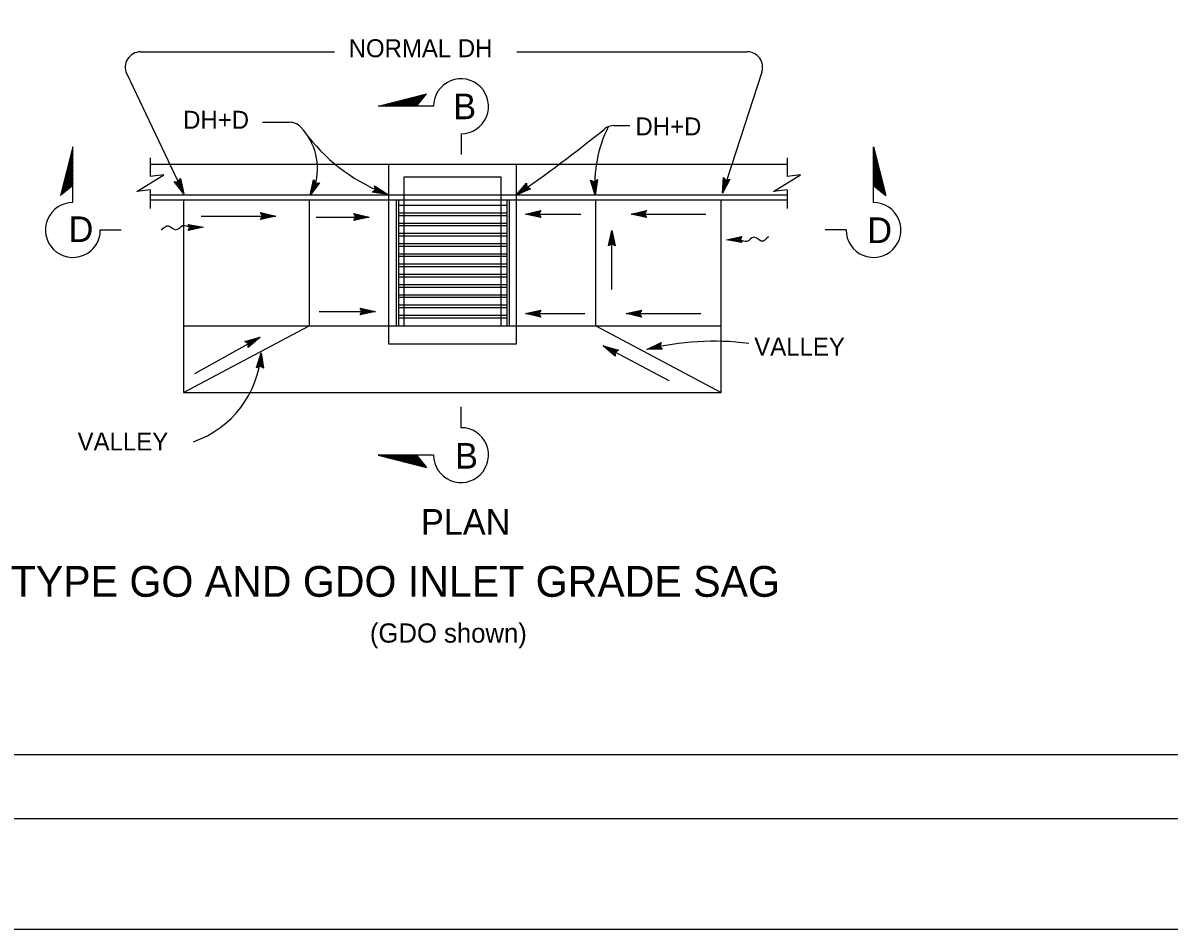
# Model space of a CAD drawing. Extents: x -894 to 866, y -472 to 714.
# Drawn here: x -664.9 to -217.2, y -472.4 to -118.6 of the extents above; entities that cross this region are included whole.
import ezdxf

# ---------------------------------------------------------------- set-up
doc = ezdxf.new("R2010")
doc.units = 0
for name, color, linetype in [('border_PLOTTING-ELEMENTS', 7, 'Continuous'), ('border_rw_22x34_Cut_Lines', 7, 'Continuous'), ('border_SHEET', 7, 'Continuous'), ('df_DETAIL-anno', 7, 'Continuous'), ('df_FLOW-LINE', 7, 'Continuous'), ('mc_CURB-GUTTER', 7, 'Continuous'), ('pp_PRESENTATION', 7, 'Continuous'), ('str_Concrete-A', 7, 'Continuous'), ('str_Misc-Steel-A', 7, 'Continuous')]:
    doc.layers.add(name, color=color, linetype=linetype)

msp = doc.modelspace()

# ---------------------------------------------------------------- linework, layer by layer
at = {"layer": 'border_PLOTTING-ELEMENTS'}
for points in [[(-894.04, -472.44), (865.96, -472.44), (865.96, 713.56), (-894.04, 713.56)], [(-864.04, 670.56), (835.96, 670.56), (835.96, -429.44), (-864.04, -429.44)]]:
    msp.add_lwpolyline(points, close=True, dxfattribs=at)
at = {"layer": 'border_rw_22x34_Cut_Lines'}
msp.add_lwpolyline([(-864.04, 670.56), (835.96, 670.56), (835.96, -429.44), (-864.04, -429.44)], close=True, dxfattribs=at)
at = {"layer": 'border_SHEET'}
msp.add_line((810.96, -404.44), (-814.04, -404.44), dxfattribs=at)
at = {"layer": 'df_DETAIL-anno'}
for p, q in [((-618.96, -129.87), (-543.15, -129.87)), ((-471.98, -129.87), (-381.96, -129.87)), ((-624.38, -138.45), (-602.04, -185.36)), ((-376.25, -137.73), (-391.62, -185.05)), ((-571.29, -157.38), (-560.72, -157.38)), ((-434.26, -158.64), (-427.77, -158.64)), ((-391.62, -185.05), (-391.28, -178.92)), ((-391.28, -178.92), (-391.28, -178.92)), ((-391.28, -178.92), (-390.21, -180.05)), ((-602.04, -185.36), (-605.81, -180.51)), ((-605.81, -180.51), (-605.81, -180.51)), ((-605.81, -180.51), (-604.26, -180.66)), ((-602.64, -184.11), (-605.38, -180.57)), ((-603.22, -182.86), (-604.99, -180.58)), ((-603.81, -181.61), (-604.57, -180.64)), ((-604.26, -180.66), (-603.39, -179.37)), ((-604.08, -180.39), (-603.81, -181.61)), ((-603.85, -180.08), (-603.22, -182.86)), ((-603.62, -179.71), (-602.63, -184.12)), ((-603.39, -179.37), (-603.39, -179.37)), ((-603.39, -179.37), (-602.04, -185.36)), ((-552.72, -185.85), (-551.43, -179.84)), ((-549, -180.95), (-552.72, -185.85)), ((-552.14, -184.58), (-551.2, -180.2)), ((-549.41, -181), (-552.14, -184.59)), ((-551.56, -183.34), (-550.96, -180.51)), ((-549.84, -181.06), (-551.56, -183.34)), ((-551.43, -179.84), (-551.43, -179.84)), ((-551.43, -179.84), (-550.55, -181.12)), ((-550.99, -182.08), (-550.73, -180.87)), ((-550.23, -181.08), (-550.99, -182.08)), ((-550.55, -181.12), (-549, -180.95)), ((-549, -180.95), (-549, -180.95)), ((-527.25, -183.73), (-527.52, -182.2)), ((-527.52, -182.2), (-527.52, -182.2)), ((-527.52, -182.2), (-522.4, -185.6)), ((-527.45, -182.61), (-523.69, -185.11)), ((-527.36, -183.03), (-524.98, -184.61)), ((-527.32, -183.41), (-526.27, -184.11)), ((-472.2, -185.84), (-468.21, -181.17)), ((-466.6, -183.3), (-472.2, -185.84)), ((-466.99, -183.15), (-471.1, -185.01)), ((-471.09, -185), (-468.18, -181.6)), ((-469.99, -184.18), (-468.11, -181.98)), ((-467.39, -183), (-469.99, -184.18)), ((-468.89, -183.35), (-468.09, -182.41)), ((-467.74, -182.83), (-468.89, -183.35)), ((-468.21, -181.17), (-468.21, -181.17)), ((-468.21, -181.17), (-468.05, -182.71)), ((-468.05, -182.71), (-466.6, -183.3)), ((-466.6, -183.3), (-466.6, -183.3)), ((-441.38, -185.8), (-443.14, -179.91)), ((-443.14, -179.91), (-443.14, -179.91)), ((-443.14, -179.91), (-441.76, -180.61)), ((-441.48, -184.41), (-442.77, -180.12)), ((-441.58, -183.04), (-442.41, -180.27)), ((-441.68, -181.66), (-442.03, -180.48)), ((-441.76, -180.61), (-440.48, -179.72)), ((-441.49, -180.42), (-441.68, -181.66)), ((-441.16, -180.22), (-441.58, -183.04)), ((-440.82, -179.96), (-441.48, -184.42)), ((-440.48, -179.72), (-441.38, -185.8)), ((-440.48, -179.72), (-440.48, -179.72)), ((-388.71, -179.64), (-391.62, -185.05)), ((-391.25, -183.71), (-391, -179.24)), ((-389.11, -179.75), (-391.25, -183.73)), ((-390.87, -182.4), (-390.71, -179.51)), ((-389.52, -179.88), (-390.87, -182.4)), ((-390.5, -181.07), (-390.43, -179.83)), ((-389.9, -179.96), (-390.5, -181.07)), ((-390.21, -180.05), (-388.71, -179.64)), ((-388.71, -179.64), (-388.71, -179.64)), ((-602.04, -185.36), (-602.04, -185.36)), ((-552.72, -185.85), (-552.72, -185.85)), ((-528.48, -184.69), (-527.25, -183.73)), ((-522.4, -185.6), (-528.48, -184.69)), ((-528.48, -184.69), (-528.48, -184.69)), ((-523.7, -185.11), (-528.13, -184.44)), ((-524.98, -184.61), (-527.84, -184.18)), ((-526.27, -184.11), (-527.49, -183.93)), ((-522.4, -185.6), (-522.4, -185.6)), ((-472.2, -185.84), (-472.2, -185.84)), ((-441.38, -185.8), (-441.38, -185.8)), ((-391.62, -185.05), (-391.62, -185.05)), ((-421.17, -246.07), (-415.63, -243.41)), ((-415.02, -246.01), (-421.17, -246.07)), ((-421.17, -246.07), (-421.17, -246.07)), ((-415.32, -245.71), (-419.83, -245.76)), ((-419.82, -245.75), (-415.78, -243.81)), ((-418.48, -245.45), (-415.87, -244.19)), ((-415.63, -245.42), (-418.48, -245.45)), ((-417.14, -245.13), (-416.02, -244.6)), ((-415.88, -245.12), (-417.14, -245.13)), ((-415.63, -243.41), (-416.11, -244.89)), ((-416.11, -244.89), (-415.02, -246.01)), ((-415.63, -243.41), (-415.63, -243.41)), ((-415.02, -246.01), (-415.02, -246.01)), ((-573.66, -253.25), (-571.88, -247.37)), ((-573.28, -253.06), (-571.98, -248.74)), ((-572.91, -252.86), (-572.08, -250.12)), ((-572.08, -250.12), (-571.67, -252.99)), ((-571.98, -248.75), (-571.33, -253.19)), ((-571.88, -247.37), (-571.88, -247.37)), ((-571.88, -247.37), (-570.99, -253.45)), ((-572.26, -252.55), (-573.66, -253.25)), ((-573.66, -253.25), (-573.66, -253.25)), ((-572.55, -252.71), (-572.19, -251.5)), ((-570.99, -253.45), (-572.26, -252.55)), ((-572.19, -251.5), (-572.01, -252.72)), ((-570.99, -253.45), (-570.99, -253.45))]:
    msp.add_line(p, q, dxfattribs=at)
for centre, radius, start, end in [((-618.96, -135.87), 6, 90, 205.4631), ((-381.96, -135.87), 6, 342.008, 90), ((-560.72, -163.38), 6, 43.7181, 90), ((-573.42, -175.53), 23.57, 343.9147, 43.7181), ((-778.27, 257.67), 538.87, 304.6095, 309.1888), ((-391.07, -181.63), 50.48, 153.5534, 184.7399), ((-433.98, -164.64), 6, 90, 129.1888), ((-497.65, -118.96), 71.08, 218.2767, 249.6245), ((-395.08, -350.43), 107.57, 82.6868, 104.0347), ((-611.27, -244.85), 39.47, 289.2603, 356.3402)]:
    msp.add_arc(centre, radius, start, end, dxfattribs=at)
at = {"layer": 'df_FLOW-LINE'}
for p, q in [((-600.41, -197.28), (-594.39, -198.37)), ((-599.59, -198.46), (-600.41, -197.28)), ((-594.39, -198.37), (-600.37, -199.68)), ((-600.37, -199.68), (-599.59, -198.46)), ((-600.37, -199.68), (-600.37, -199.68)), ((-600.17, -197.63), (-595.92, -198.4)), ((-595.92, -198.4), (-600.13, -199.32)), ((-599.93, -197.98), (-597.45, -198.43)), ((-597.45, -198.43), (-599.91, -198.96)), ((-599.69, -198.33), (-598.98, -198.45)), ((-598.98, -198.45), (-599.66, -198.6)), ((-599.59, -198.46), (-599.59, -198.46)), ((-594.39, -198.37), (-594.39, -198.37)), ((-390.08, -203.22), (-384.1, -201.91)), ((-384.06, -204.31), (-390.08, -203.22)), ((-390.08, -203.22), (-390.08, -203.22)), ((-388.55, -203.19), (-384.34, -202.27)), ((-384.3, -203.96), (-388.55, -203.19)), ((-387.02, -203.16), (-384.57, -202.63)), ((-384.54, -203.61), (-387.02, -203.16)), ((-385.49, -203.14), (-384.81, -202.99)), ((-384.78, -203.26), (-385.49, -203.14)), ((-384.1, -201.91), (-384.88, -203.12)), ((-384.88, -203.12), (-384.88, -203.12)), ((-384.88, -203.12), (-384.06, -204.31)), ((-384.1, -201.91), (-384.1, -201.91))]:
    msp.add_line(p, q, dxfattribs=at)
for points in [[(-610.78, -199.46), (-608.01, -197.81), (-605.18, -199.36), (-602.41, -197.71), (-599.59, -198.46)], [(-373.7, -202.13), (-376.47, -203.78), (-379.3, -202.23), (-382.07, -203.88), (-384.88, -203.12)]]:
    msp.add_spline(points, degree=3, dxfattribs=at)
at = {"layer": 'mc_CURB-GUTTER'}
for p, q in [((-615.17, -171.29), (-615.17, -178.51)), ((-366.16, -173.84), (-615.16, -173.84)), ((-366.42, -171.29), (-366.42, -178.51)), ((-615.17, -183.76), (-615.17, -190.98)), ((-366.16, -185.84), (-615.16, -185.84)), ((-366.42, -187.84), (-615.16, -187.84)), ((-366.42, -183.76), (-366.42, -190.98))]:
    msp.add_line(p, q, dxfattribs=at)
for points in [[(-615.17, -183.76), (-620.42, -184.41), (-609.92, -177.85), (-615.17, -178.51)], [(-366.42, -183.76), (-371.67, -184.41), (-361.17, -177.85), (-366.42, -178.51)]]:
    msp.add_lwpolyline(points, dxfattribs=at)
at = {"layer": 'pp_PRESENTATION'}
for p, q in [((-526.19, -151.1), (-507.24, -146.27)), ((-524.64, -151.1), (-507.65, -146.77)), ((-523.08, -151.1), (-508.06, -147.27)), ((-511.16, -151.1), (-507.24, -146.27)), ((-504.49, -151.1), (-526.19, -151.1)), ((-521.52, -151.1), (-508.46, -147.77)), ((-519.96, -151.1), (-508.87, -148.27)), ((-518.4, -151.1), (-509.27, -148.78)), ((-516.84, -151.1), (-509.68, -149.28)), ((-515.29, -151.1), (-510.08, -149.78)), ((-513.73, -151.1), (-510.49, -150.28)), ((-512.17, -151.1), (-510.89, -150.78)), ((-493.77, -161.82), (-493.77, -169.97)), ((-645.4, -166.99), (-650.24, -185.93)), ((-645.4, -168.54), (-649.74, -185.53)), ((-645.4, -170.1), (-649.23, -185.12)), ((-645.4, -188.69), (-645.4, -166.99)), ((-332.65, -166.99), (-327.82, -185.93)), ((-332.65, -188.69), (-332.65, -166.99)), ((-332.65, -168.54), (-328.32, -185.53)), ((-332.65, -170.1), (-328.82, -185.12)), ((-645.4, -171.66), (-648.73, -184.72)), ((-645.4, -173.22), (-648.23, -184.31)), ((-332.65, -171.66), (-329.32, -184.72)), ((-332.65, -173.22), (-329.82, -184.31)), ((-645.4, -174.78), (-647.73, -183.91)), ((-645.4, -176.33), (-647.23, -183.5)), ((-645.4, -177.89), (-646.73, -183.09)), ((-332.65, -174.77), (-330.32, -183.91)), ((-332.65, -176.33), (-330.82, -183.5)), ((-332.65, -177.89), (-331.33, -183.09)), ((-645.4, -182.02), (-650.24, -185.93)), ((-645.4, -179.45), (-646.23, -182.69)), ((-645.4, -181.01), (-645.73, -182.28)), ((-332.65, -179.45), (-331.83, -182.69)), ((-332.65, -181.01), (-332.33, -182.28)), ((-332.65, -182.02), (-327.82, -185.93)), ((-468.59, -193.19), (-462.58, -191.86)), ((-467.19, -193.19), (-462.82, -192.22)), ((-462.59, -191.86), (-463.39, -193.19)), ((-462.59, -191.86), (-462.59, -191.86)), ((-427.28, -193.19), (-421.28, -191.86)), ((-425.89, -193.19), (-421.52, -192.22)), ((-421.28, -191.86), (-422.08, -193.19)), ((-421.28, -191.86), (-421.28, -191.86)), ((-595.3, -193.99), (-566.13, -193.99)), ((-571.33, -193.99), (-572.13, -192.65)), ((-572.13, -192.65), (-572.13, -192.65)), ((-572.13, -192.65), (-566.13, -193.99)), ((-566.13, -193.99), (-572.13, -195.32)), ((-572.13, -195.32), (-571.33, -193.99)), ((-572.13, -195.32), (-572.13, -195.32)), ((-571.91, -193.01), (-567.51, -193.99)), ((-567.52, -193.99), (-571.9, -194.96)), ((-568.89, -193.99), (-571.72, -194.62)), ((-571.68, -193.37), (-568.89, -193.99)), ((-571.5, -193.71), (-570.28, -193.99)), ((-570.28, -193.99), (-571.48, -194.26)), ((-566.13, -193.99), (-566.13, -193.99)), ((-550.39, -194.39), (-529.64, -194.39)), ((-534.84, -194.39), (-535.64, -193.05)), ((-535.64, -193.05), (-535.64, -193.05)), ((-535.64, -193.05), (-529.64, -194.39)), ((-529.64, -194.39), (-535.64, -195.72)), ((-535.64, -195.72), (-534.84, -194.39)), ((-535.64, -195.72), (-535.64, -195.72)), ((-535.42, -193.41), (-531.02, -194.39)), ((-531.03, -194.4), (-535.4, -195.36)), ((-532.4, -194.39), (-535.23, -195.02)), ((-535.19, -193.77), (-532.4, -194.39)), ((-535.01, -194.11), (-533.78, -194.39)), ((-533.78, -194.39), (-534.99, -194.66)), ((-529.64, -194.39), (-529.64, -194.39)), ((-468.59, -193.19), (-447.03, -193.19)), ((-462.59, -194.53), (-468.59, -193.19)), ((-468.59, -193.19), (-468.59, -193.19)), ((-462.8, -194.17), (-467.21, -193.19)), ((-465.82, -193.19), (-463, -192.57)), ((-463.04, -193.81), (-465.82, -193.19)), ((-464.44, -193.19), (-463.23, -192.92)), ((-463.21, -193.47), (-464.44, -193.19)), ((-463.39, -193.19), (-462.59, -194.53)), ((-462.59, -194.53), (-462.59, -194.53)), ((-427.28, -193.19), (-398.11, -193.19)), ((-421.28, -194.53), (-427.28, -193.19)), ((-427.28, -193.19), (-427.28, -193.19)), ((-421.5, -194.17), (-425.9, -193.19)), ((-424.52, -193.19), (-421.69, -192.57)), ((-421.73, -193.81), (-424.52, -193.19)), ((-423.14, -193.19), (-421.93, -192.92)), ((-421.91, -193.47), (-423.14, -193.19)), ((-422.08, -193.19), (-421.28, -194.53)), ((-421.28, -194.53), (-421.28, -194.53)), ((-634.69, -199.41), (-626.54, -199.41)), ((-436.17, -205.65), (-434.83, -199.65)), ((-435.82, -205.44), (-434.83, -201.03)), ((-434.83, -222.67), (-434.83, -199.65)), ((-434.83, -199.65), (-434.83, -199.65)), ((-434.83, -199.65), (-433.5, -205.65)), ((-434.83, -201.04), (-433.86, -205.42)), ((-343.37, -199.41), (-351.52, -199.41)), ((-434.83, -204.85), (-436.17, -205.65)), ((-436.17, -205.65), (-436.17, -205.65)), ((-435.46, -205.2), (-434.83, -202.42)), ((-435.11, -205.03), (-434.83, -203.8)), ((-434.83, -202.42), (-434.21, -205.24)), ((-434.83, -203.8), (-434.57, -205.01)), ((-433.5, -205.65), (-434.83, -204.85)), ((-433.5, -205.65), (-433.5, -205.65)), ((-549.19, -231.29), (-527.23, -231.29)), ((-532.43, -231.29), (-533.23, -229.95)), ((-533.23, -229.95), (-533.23, -229.95)), ((-533.23, -229.95), (-527.23, -231.29)), ((-527.23, -231.29), (-533.23, -232.62)), ((-533.23, -232.62), (-532.43, -231.29)), ((-533.23, -232.62), (-533.23, -232.62)), ((-533.02, -230.3), (-528.61, -231.28)), ((-528.62, -231.29), (-533, -232.26)), ((-530, -231.28), (-532.82, -231.91)), ((-532.78, -230.66), (-530, -231.28)), ((-532.61, -231.01), (-531.38, -231.28)), ((-531.38, -231.28), (-532.59, -231.55)), ((-527.23, -231.29), (-527.23, -231.29)), ((-468.59, -232.09), (-462.58, -230.76)), ((-468.59, -232.09), (-445.43, -232.09)), ((-462.59, -233.43), (-468.59, -232.09)), ((-468.59, -232.09), (-468.59, -232.09)), ((-462.8, -233.07), (-467.21, -232.09)), ((-467.19, -232.08), (-462.82, -231.12)), ((-465.82, -232.09), (-463, -231.46)), ((-463.04, -232.71), (-465.82, -232.09)), ((-464.44, -232.09), (-463.23, -231.82)), ((-463.21, -232.37), (-464.44, -232.09)), ((-462.59, -230.76), (-463.39, -232.09)), ((-463.39, -232.09), (-462.59, -233.43)), ((-462.59, -230.76), (-462.59, -230.76)), ((-429.29, -232.09), (-423.29, -230.76)), ((-429.29, -232.09), (-400.11, -232.09)), ((-423.29, -233.43), (-429.29, -232.09)), ((-429.29, -232.09), (-429.29, -232.09)), ((-423.5, -233.07), (-427.91, -232.09)), ((-427.9, -232.08), (-423.52, -231.12)), ((-426.52, -232.09), (-423.7, -231.46)), ((-423.74, -232.71), (-426.52, -232.09)), ((-425.14, -232.09), (-423.93, -231.82)), ((-423.91, -232.37), (-425.14, -232.09)), ((-423.29, -230.76), (-424.09, -232.09)), ((-424.09, -232.09), (-423.29, -233.43)), ((-423.29, -230.76), (-423.29, -230.76)), ((-462.59, -233.43), (-462.59, -233.43)), ((-423.29, -233.43), (-423.29, -233.43)), ((-597.78, -255.45), (-572.27, -241.3)), ((-578.17, -243.04), (-572.27, -241.3)), ((-572.27, -241.3), (-576.87, -245.37)), ((-572.27, -241.3), (-572.27, -241.3)), ((-576.82, -243.82), (-578.17, -243.04)), ((-578.17, -243.04), (-578.17, -243.04)), ((-577.8, -243.25), (-573.48, -241.97)), ((-577.43, -243.45), (-574.69, -242.64)), ((-577.1, -243.66), (-575.9, -243.31)), ((-576.87, -245.37), (-576.82, -243.82)), ((-576.87, -245.37), (-576.87, -245.37)), ((-574.69, -242.64), (-576.85, -244.56)), ((-573.48, -241.98), (-576.84, -244.95)), ((-575.9, -243.31), (-576.82, -244.13)), ((-412.43, -258.4), (-438.19, -244.71)), ((-433.52, -248.71), (-438.19, -244.71)), ((-438.19, -244.71), (-438.19, -244.71)), ((-438.19, -244.71), (-432.26, -246.35)), ((-433.54, -248.29), (-436.97, -245.35)), ((-436.96, -245.36), (-432.64, -246.56)), ((-433.58, -247.86), (-435.75, -246.01)), ((-435.75, -246.01), (-432.96, -246.78)), ((-433.57, -247.47), (-434.53, -246.65)), ((-434.53, -246.65), (-433.33, -246.99)), ((-432.26, -246.35), (-433.59, -247.15)), ((-433.59, -247.15), (-433.52, -248.71)), ((-433.52, -248.71), (-433.52, -248.71)), ((-432.26, -246.35), (-432.26, -246.35)), ((-493.77, -276.64), (-493.77, -268.49)), ((-526.19, -287.35), (-507.24, -292.19)), ((-504.49, -287.35), (-526.19, -287.35)), ((-524.63, -287.35), (-507.65, -291.68)), ((-523.08, -287.35), (-508.06, -291.18)), ((-521.52, -287.35), (-508.46, -290.68)), ((-519.96, -287.35), (-508.87, -290.18)), ((-518.4, -287.35), (-509.27, -289.68)), ((-516.84, -287.35), (-509.68, -289.18)), ((-515.29, -287.35), (-510.08, -288.68)), ((-513.73, -287.35), (-510.49, -288.18)), ((-512.17, -287.35), (-510.89, -287.68)), ((-511.16, -287.35), (-507.24, -292.19))]:
    msp.add_line(p, q, dxfattribs=at)
for centre, start, end in [((-493.77, -151.1), 269.9995, 180), ((-645.4, -199.41), 90, 0.0005), ((-332.65, -199.41), 179.9995, 90), ((-493.77, -287.35), 180, 90.0005)]:
    msp.add_arc(centre, 10.72, start, end, dxfattribs=at)
at = {"layer": 'str_Concrete-A'}
for p, q in [((-522.16, -173.84), (-522.16, -185.84)), ((-472.16, -185.84), (-472.16, -173.84)), ((-478.16, -178.84), (-516.16, -178.84)), ((-516.16, -178.84), (-516.16, -236.87)), ((-478.16, -236.79), (-478.16, -178.84)), ((-602.16, -187.84), (-602.16, -262.84)), ((-553.16, -187.97), (-553.16, -236.84)), ((-522.16, -185.84), (-522.16, -243.84)), ((-472.16, -243.84), (-472.16, -185.84)), ((-441.16, -236.84), (-441.16, -187.84)), ((-392.16, -262.84), (-392.16, -187.84)), ((-602.16, -236.84), (-392.16, -236.84)), ((-602.16, -262.84), (-553.16, -236.84)), ((-441.16, -236.84), (-392.16, -262.84)), ((-522.16, -243.84), (-472.16, -243.84)), ((-602.16, -262.84), (-392.16, -262.84))]:
    msp.add_line(p, q, dxfattribs=at)
at = {"layer": 'str_Misc-Steel-A'}
for p, q in [((-519.16, -187.84), (-519.16, -236.83)), ((-518.16, -187.84), (-518.16, -236.83)), ((-475.91, -187.84), (-475.91, -236.83)), ((-474.91, -187.84), (-474.91, -236.83)), ((-475.91, -189.84), (-518.16, -189.84)), ((-475.91, -192.84), (-518.16, -192.84)), ((-475.91, -193.84), (-518.16, -193.84)), ((-475.91, -196.84), (-518.16, -196.84)), ((-475.91, -197.84), (-518.16, -197.84)), ((-475.91, -200.84), (-518.16, -200.84)), ((-475.91, -201.84), (-518.16, -201.84)), ((-475.91, -204.84), (-518.16, -204.84)), ((-475.91, -205.84), (-518.16, -205.84)), ((-475.91, -208.84), (-518.16, -208.84)), ((-475.91, -209.84), (-518.16, -209.84)), ((-475.91, -212.84), (-518.16, -212.84)), ((-475.91, -213.84), (-518.16, -213.84)), ((-475.91, -216.84), (-518.16, -216.84)), ((-475.91, -217.84), (-518.16, -217.84)), ((-475.91, -220.84), (-518.16, -220.84)), ((-475.91, -221.84), (-518.16, -221.84)), ((-475.91, -224.84), (-518.16, -224.84)), ((-475.91, -225.84), (-518.16, -225.84)), ((-475.91, -228.84), (-518.16, -228.84)), ((-475.91, -229.84), (-518.16, -229.84)), ((-475.91, -232.84), (-518.16, -232.84)), ((-475.91, -233.84), (-518.16, -233.84))]:
    msp.add_line(p, q, dxfattribs=at)

# ---------------------------------------------------------------- texts
at = {"layer": 'df_DETAIL-anno'}
for s, height, p in [('NORMAL DH', 7, (-537.67, -131.94)), ('DH+D', 7, (-602.33, -159.89)), ('DH+D', 7, (-425.65, -162.47)), ('VALLEY', 7, (-379.22, -248.45)), ('VALLEY', 7, (-643.55, -285.54)), ('PLAN', 10, (-509.42, -318.42)), ('TYPE GO AND GDO INLET GRADE SAG', 12, (-669.68, -342.67)), ('(GDO shown)', 7.5, (-529.38, -360.57))]:
    msp.add_text(s, height=height, dxfattribs=at).set_placement(p)
at = {"layer": 'pp_PRESENTATION'}
for s, p in [('B', (-496.81, -156.17)), ('D', (-647.05, -204.12)), ('D', (-335.07, -204.52)), ('B', (-496.1, -292.61))]:
    msp.add_text(s, height=10, dxfattribs=at).set_placement(p)

doc.saveas('drawing.dxf')
